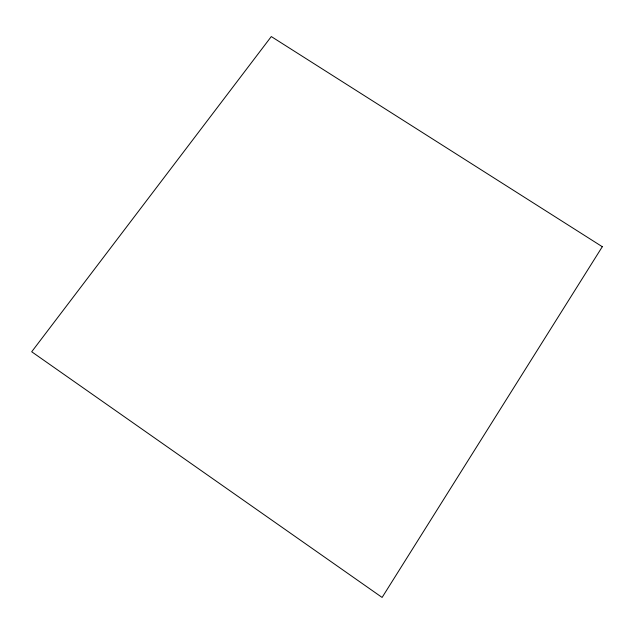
<?xml version="1.0" encoding="UTF-8"?>
<svg xmlns="http://www.w3.org/2000/svg" width="634" height="634" viewBox="0 0 634 634"><rect width="100%" height="100%" fill="white"/><g stroke="black" fill="none" stroke-linecap="round" stroke-linejoin="round"><path stroke-width="0.95" d="M602.3 246.713L382.104 597.442L31.7 351.767L271.297 36.558L602.3 246.713"/></g></svg>
